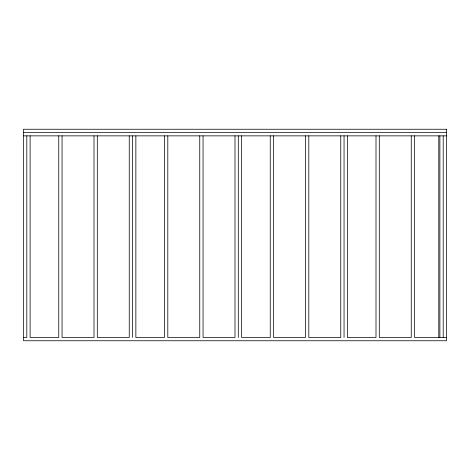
<?xml version="1.0" encoding="UTF-8"?>
<svg xmlns="http://www.w3.org/2000/svg" width="470" height="470" viewBox="0 0 470 470"><rect width="100%" height="100%" fill="white"/><g stroke="black" fill="none" stroke-linecap="round" stroke-linejoin="round"><path stroke-width="0.7" d="M23.5 132.558L446.5 132.558M23.5 135.859L446.5 135.859M23.5 337.448L26.808 337.448L26.808 135.859M446.5 337.448L414.552 337.448L414.552 135.859M443.198 135.859L443.198 337.448M439.891 135.859L439.891 337.448M438.792 135.859L438.792 337.448M411.25 135.859L411.25 337.448L379.302 337.448L379.302 135.859M376 135.859L376 337.448L347.359 337.448L347.359 135.859M344.052 135.859L344.052 337.448M340.75 135.859L340.75 337.448L308.802 337.448L308.802 135.859M305.5 135.859L305.5 337.448L273.552 337.448L273.552 135.859M270.25 135.859L270.25 337.448L241.609 337.448L241.609 135.859M238.302 135.859L238.302 337.448M235 135.859L235 337.448L203.052 337.448L203.052 135.859M199.75 135.859L199.75 337.448L167.802 337.448L167.802 135.859M164.5 135.859L164.5 337.448L135.859 337.448L135.859 135.859M132.558 135.859L132.558 337.448M129.25 135.859L129.25 337.448L97.308 337.448L97.308 135.859M94 135.859L94 337.448L62.058 337.448L62.058 135.859M58.75 135.859L58.75 337.448L30.109 337.448L30.109 135.859M446.5 129.25L23.5 129.25L23.5 340.75L446.5 340.75L446.5 129.25"/></g></svg>
